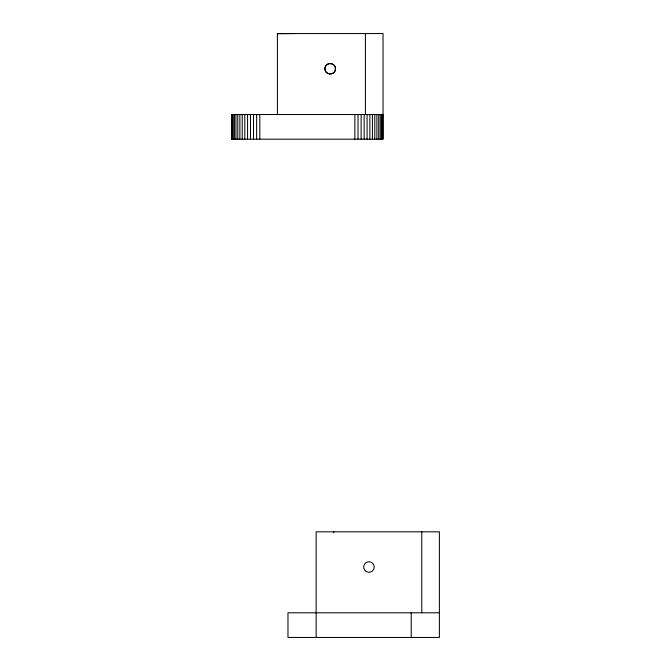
<?xml version="1.0" encoding="UTF-8"?>
<svg xmlns="http://www.w3.org/2000/svg" width="671" height="671" viewBox="0 0 671 671"><rect width="100%" height="100%" fill="white"/><g stroke="black" fill="none" stroke-linecap="round" stroke-linejoin="round"><path stroke-width="1.01" d="M277.4 33.726L295.005 33.55M383.032 114.531L231.621 114.531L231.621 139.182L383.032 139.182L383.032 33.55L277.4 33.55L277.4 114.531M439.379 612.799L287.968 612.799L287.968 637.45L439.379 637.45L439.379 531.818L316.142 531.818L316.142 637.45M421.774 531.818L421.774 612.799M411.206 612.799L411.206 637.45M382.856 114.531L382.856 139.182M382.327 114.531L382.327 139.182M381.447 114.531L381.447 139.182M380.239 114.531L380.239 139.182M378.712 114.531L378.712 139.182M376.884 114.531L376.884 139.182M374.779 114.531L374.779 139.182M372.422 114.531L372.422 139.182M369.847 114.531L369.847 139.182M367.079 114.531L367.079 139.182M365.427 33.55L365.427 114.531M364.16 114.531L364.16 139.182M361.132 114.531L361.132 139.182M358.012 114.531L358.012 139.182M354.858 114.531L354.858 139.182M333.747 531.818L333.747 532.774M259.794 114.531L259.794 139.182M256.641 114.531L256.641 139.182M253.521 114.531L253.521 139.182M250.484 114.531L250.484 139.182M247.565 114.531L247.565 139.182M244.806 114.531L244.806 139.182M242.231 114.531L242.231 139.182M239.874 114.531L239.874 139.182M237.769 114.531L237.769 139.182M235.94 114.531L235.94 139.182M234.414 114.531L234.414 139.182M233.206 114.531L233.206 139.182M232.325 114.531L232.325 139.182M231.755 114.531L231.797 139.182M335.492 68.761C335.726 75.982 323.833 75.236 324.974 68.098C325.502 61.74 335.768 62.386 335.492 68.761A5.284 5.284 0 0 1 327.574 73.332A5.284 5.284 0 0 1 327.574 64.19A5.284 5.284 0 0 1 335.492 68.761M366.316 571.6A5.284 5.284 0 0 0 374.233 567.029A5.284 5.284 0 0 0 366.316 562.457A5.284 5.284 0 0 0 366.316 571.6"/></g></svg>
